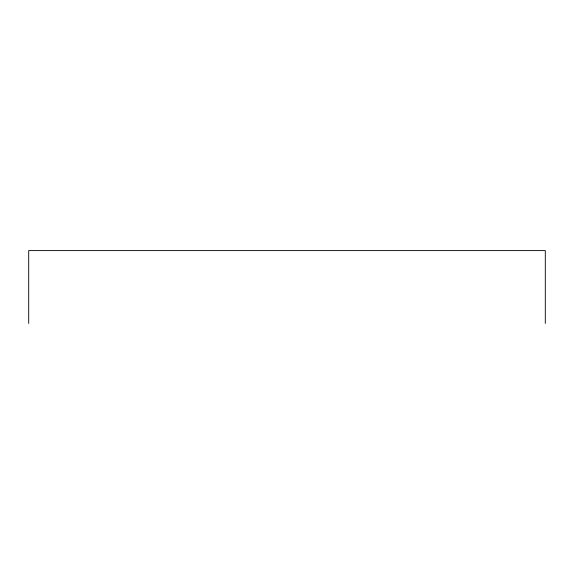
<?xml version="1.0" encoding="UTF-8"?>
<svg xmlns="http://www.w3.org/2000/svg" width="574" height="574" viewBox="0 0 574 574"><rect width="100%" height="100%" fill="white"/><g stroke="black" fill="none" stroke-linecap="round" stroke-linejoin="round"><path stroke-width="0.86" d="M545.3 323.399L545.3 250.601L28.7 250.601L28.7 323.399"/></g></svg>
